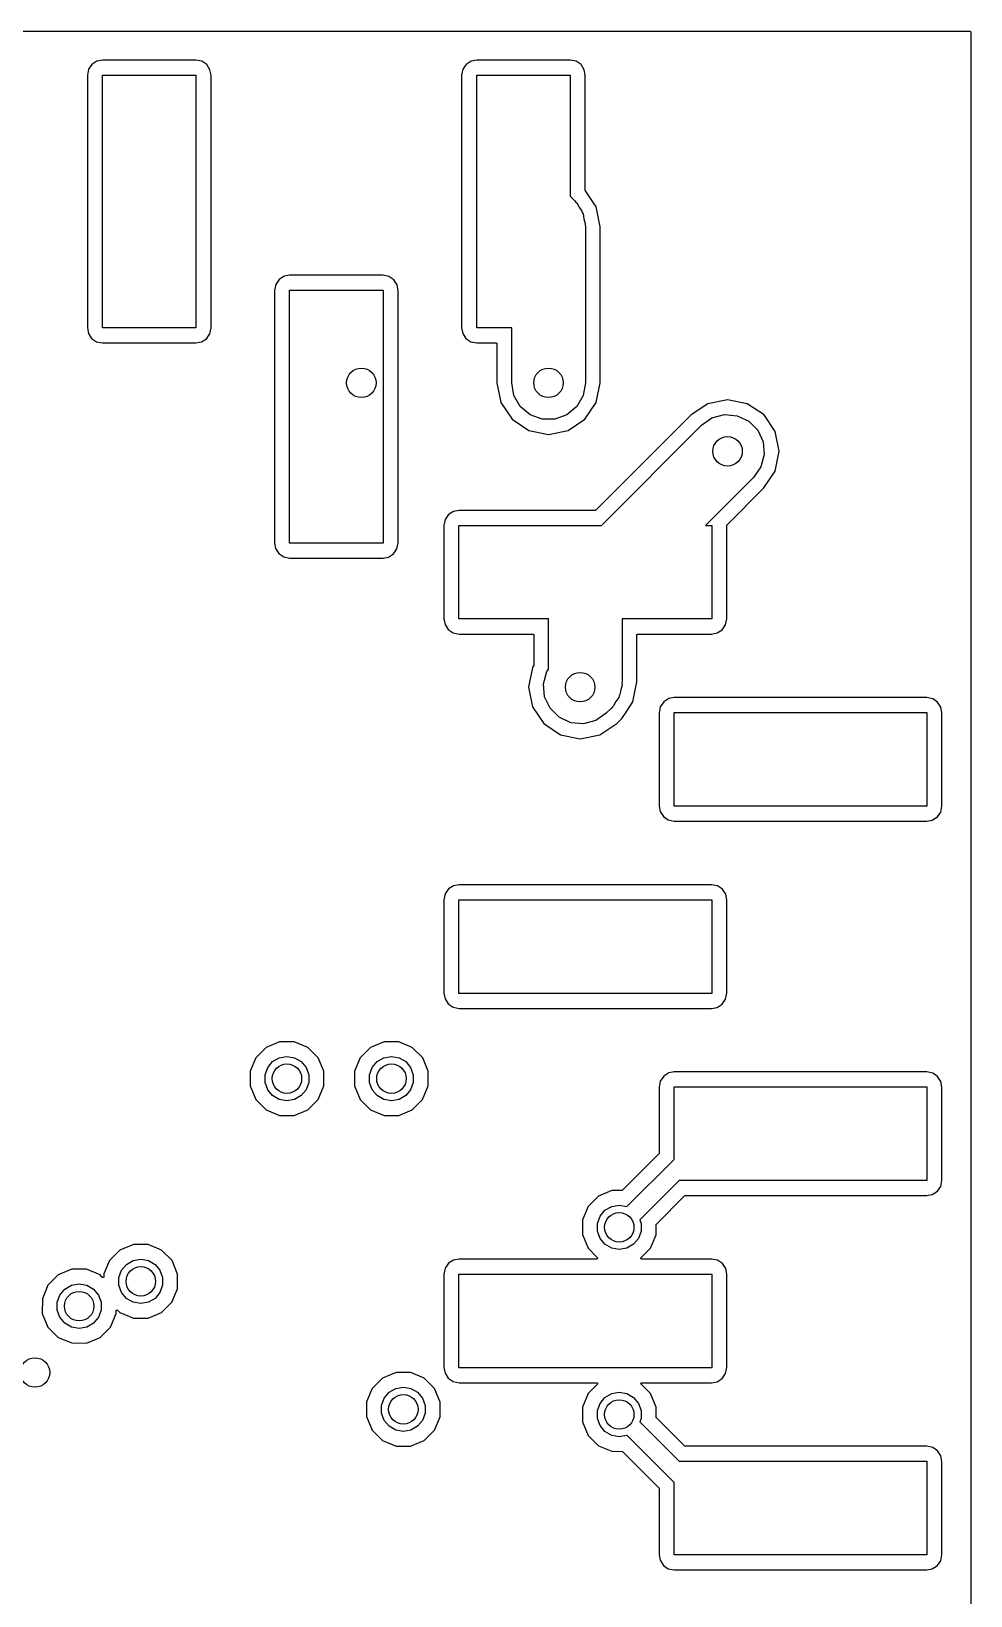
# Model space of a CAD drawing. Extents: x -2.5 to 32.5, y -2.5 to 32.5.
# Drawn here: x 19.75 to 32.5, y 11.27 to 32.5 of the extents above; entities that cross this region are included whole.
import ezdxf

# ---------------------------------------------------------------- set-up
doc = ezdxf.new("R2010")
doc.units = 0
doc.header["$MEASUREMENT"] = 0
doc.layers.add('BLACK', color=7, linetype='CONTINUOUS')

msp = doc.modelspace()

# ---------------------------------------------------------------- linework, layer by layer
at = {"layer": 'Black'}
for p, q in [((-2.4873, 32.5), (32.4873, 32.5)), ((32.4873, 32.5), (32.4884, 32.4998)), ((32.4884, 32.4998), (32.4895, 32.4998)), ((32.4895, 32.4998), (32.4905, 32.4994)), ((32.4905, 32.4994), (32.4916, 32.4992)), ((32.4916, 32.4992), (32.4926, 32.4987)), ((32.4926, 32.4987), (32.4936, 32.4983)), ((32.4936, 32.4983), (32.4945, 32.4976)), ((32.4945, 32.4976), (32.4955, 32.497)), ((32.4955, 32.497), (32.4962, 32.4962)), ((32.4962, 32.4962), (32.497, 32.4955)), ((32.497, 32.4955), (32.4976, 32.4945)), ((32.4976, 32.4945), (32.4983, 32.4936)), ((32.4983, 32.4936), (32.4987, 32.4926)), ((32.4987, 32.4926), (32.4992, 32.4916)), ((32.4992, 32.4916), (32.4994, 32.4905)), ((32.4994, 32.4905), (32.4998, 32.4895)), ((32.4998, 32.4895), (32.4998, 32.4884)), ((32.4998, 32.4884), (32.5, 32.4873)), ((32.5, 32.4873), (32.5, -2.4873)), ((20.641, 32.095), (20.5728, 32.0512)), ((20.7162, 32.1092), (20.641, 32.095)), ((21.9837, 32.1092), (20.7162, 32.1092)), ((22.0643, 32.0928), (21.9837, 32.1092)), ((22.1312, 32.0472), (22.0643, 32.0928)), ((25.721, 32.095), (25.6528, 32.0512)), ((25.7962, 32.1092), (25.721, 32.095)), ((27.0637, 32.1092), (25.7962, 32.1092)), ((27.1443, 32.0928), (27.0637, 32.1092)), ((27.2112, 32.0472), (27.1443, 32.0928)), ((20.5272, 31.9843), (20.5108, 31.9037)), ((20.5108, 31.9037), (20.5108, 28.4762)), ((20.5728, 32.0512), (20.5272, 31.9843)), ((20.715, 28.475), (20.715, 31.905)), ((20.715, 31.905), (21.985, 31.905)), ((21.985, 31.905), (21.985, 28.475)), ((22.175, 31.979), (22.1312, 32.0472)), ((22.1892, 31.9038), (22.175, 31.979)), ((22.1892, 28.985), (22.1892, 31.9038)), ((25.6072, 31.9843), (25.5908, 31.9037)), ((25.5908, 31.9037), (25.5908, 28.4762)), ((25.6528, 32.0512), (25.6072, 31.9843)), ((25.795, 28.475), (25.795, 31.905)), ((25.795, 31.905), (27.065, 31.905)), ((27.065, 31.905), (27.065, 30.2621)), ((27.255, 31.979), (27.2112, 32.0472)), ((27.2692, 31.9038), (27.255, 31.979)), ((27.2692, 30.3421), (27.2692, 31.9038)), ((27.065, 30.2621), (27.1236, 30.2036)), ((27.1236, 30.2036), (27.1362, 30.1855)), ((27.1362, 30.1855), (27.153, 30.1714)), ((27.153, 30.1714), (27.1857, 30.1148)), ((27.2694, 30.3406), (27.2692, 30.3421)), ((27.2695, 30.3391), (27.2694, 30.3406)), ((27.2698, 30.3385), (27.2695, 30.3391)), ((27.2699, 30.3378), (27.2698, 30.3385)), ((27.2707, 30.3365), (27.2699, 30.3378)), ((27.2713, 30.3351), (27.2707, 30.3365)), ((27.4165, 30.1178), (27.2713, 30.3351)), ((27.1857, 30.1148), (27.2232, 30.0613)), ((27.2232, 30.0613), (27.2288, 30.0401)), ((27.2288, 30.0401), (27.2398, 30.021)), ((27.2398, 30.021), (27.2512, 29.9567)), ((27.2512, 29.9567), (27.2681, 29.8936)), ((27.47, 29.8487), (27.4165, 30.1178)), ((27.2681, 29.8936), (27.2662, 29.8717)), ((27.2662, 29.8717), (27.27, 29.85)), ((27.27, 29.85), (27.27, 27.73)), ((27.47, 27.7312), (27.47, 29.8487)), ((23.1128, 29.1312), (23.0672, 29.0643)), ((23.181, 29.175), (23.1128, 29.1312)), ((23.2562, 29.1892), (23.181, 29.175)), ((24.5237, 29.1892), (23.2562, 29.1892)), ((24.6043, 29.1728), (24.5237, 29.1892)), ((24.6712, 29.1272), (24.6043, 29.1728)), ((24.715, 29.059), (24.6712, 29.1272)), ((22.1892, 28.4763), (22.1892, 28.985)), ((23.0672, 29.0643), (23.0508, 28.9837)), ((23.0508, 28.9837), (23.0508, 25.5562)), ((23.255, 25.555), (23.255, 28.985)), ((23.255, 28.985), (24.525, 28.985)), ((24.525, 28.985), (24.525, 27.7866)), ((24.7292, 28.9838), (24.715, 29.059)), ((24.7292, 27.8338), (24.7292, 28.9838)), ((20.5108, 28.4762), (20.525, 28.401)), ((21.985, 28.475), (20.715, 28.475)), ((22.1728, 28.3957), (22.1892, 28.4763)), ((25.5908, 28.4762), (25.605, 28.401)), ((26.27, 28.475), (25.795, 28.475)), ((26.27, 27.73), (26.27, 28.475)), ((20.525, 28.401), (20.5688, 28.3328)), ((20.5688, 28.3328), (20.6357, 28.2872)), ((20.6357, 28.2872), (20.7163, 28.2708)), ((20.7163, 28.2708), (21.9838, 28.2708)), ((21.9838, 28.2708), (22.059, 28.285)), ((22.059, 28.285), (22.1272, 28.3288)), ((22.1272, 28.3288), (22.1728, 28.3957)), ((25.605, 28.401), (25.6488, 28.3328)), ((25.6488, 28.3328), (25.7157, 28.2872)), ((25.7157, 28.2872), (25.7963, 28.2708)), ((25.7963, 28.2708), (26.0573, 28.2708)), ((26.0573, 28.2708), (26.0584, 28.2706)), ((26.0584, 28.2706), (26.0595, 28.2706)), ((26.0595, 28.2706), (26.0605, 28.2703)), ((26.0605, 28.2703), (26.0616, 28.2701)), ((26.0616, 28.2701), (26.0626, 28.2695)), ((26.0626, 28.2695), (26.0636, 28.2691)), ((26.0636, 28.2691), (26.0645, 28.2684)), ((26.0645, 28.2684), (26.0655, 28.2679)), ((26.0655, 28.2679), (26.0662, 28.267)), ((26.0662, 28.267), (26.067, 28.2663)), ((26.067, 28.2663), (26.0676, 28.2653)), ((26.0676, 28.2653), (26.0683, 28.2645)), ((26.0683, 28.2645), (26.0687, 28.2634)), ((26.0687, 28.2634), (26.0692, 28.2625)), ((26.0692, 28.2625), (26.0694, 28.2614)), ((26.0694, 28.2614), (26.0698, 28.2603)), ((26.0698, 28.2603), (26.0698, 28.2592)), ((26.0698, 28.2592), (26.07, 28.2581)), ((26.07, 28.2581), (26.07, 27.7313)), ((24.7292, 27.8335), (24.7292, 27.8338)), ((24.7292, 27.8332), (24.7292, 27.8335)), ((24.7296, 27.8313), (24.7292, 27.8332)), ((24.7299, 27.8294), (24.7296, 27.8313)), ((24.7301, 27.8292), (24.7299, 27.8294)), ((24.7299, 27.63), (24.7301, 27.8291)), ((24.7301, 27.8291), (24.7301, 27.8292)), ((24.525, 27.7866), (24.5266, 27.7823)), ((24.5266, 27.6777), (24.525, 27.6734)), ((24.525, 27.6734), (24.525, 25.555)), ((24.5266, 27.7823), (24.5266, 27.6777)), ((24.7292, 27.6263), (24.7296, 27.6282)), ((24.7292, 27.6261), (24.7292, 27.6263)), ((24.7292, 27.6258), (24.7292, 27.6261)), ((24.7292, 25.795), (24.7292, 27.6258)), ((24.7296, 27.6282), (24.7299, 27.63)), ((26.07, 27.7313), (26.1235, 27.4622)), ((26.3002, 27.559), (26.27, 27.73)), ((27.27, 27.73), (27.2398, 27.559)), ((27.4165, 27.4622), (27.47, 27.7312)), ((26.1235, 27.4622), (26.2752, 27.2352)), ((26.387, 27.4086), (26.3002, 27.559)), ((26.52, 27.297), (26.387, 27.4086)), ((27.153, 27.4086), (27.02, 27.297)), ((27.2398, 27.559), (27.153, 27.4086)), ((27.2648, 27.2352), (27.4165, 27.4622)), ((28.9322, 27.4465), (28.7041, 27.2941)), ((29.2, 27.4998), (28.9322, 27.4465)), ((29.4678, 27.4465), (29.2, 27.4998)), ((29.6948, 27.2948), (29.4678, 27.4465)), ((26.2752, 27.2352), (26.5022, 27.0835)), ((26.6832, 27.2376), (26.52, 27.297)), ((26.8568, 27.2376), (26.6832, 27.2376)), ((27.02, 27.297), (26.8568, 27.2376)), ((27.0378, 27.0835), (27.2648, 27.2352)), ((28.7041, 27.2941), (27.4129, 26.0029)), ((28.8464, 27.1536), (28.9887, 27.2532)), ((28.9887, 27.2532), (29.1564, 27.2981)), ((29.1564, 27.2981), (29.3294, 27.283)), ((29.3294, 27.283), (29.4868, 27.2096)), ((29.4868, 27.2096), (29.6096, 27.0868)), ((29.8465, 27.0678), (29.6948, 27.2948)), ((26.5022, 27.0835), (26.77, 27.0302)), ((26.77, 27.0302), (27.0378, 27.0835)), ((27.4879, 25.795), (28.8464, 27.1536)), ((29.6096, 27.0868), (29.683, 26.9294)), ((29.8998, 26.8), (29.8465, 27.0678)), ((29.6981, 26.7564), (29.6532, 26.5887)), ((29.683, 26.9294), (29.6981, 26.7564)), ((29.8465, 26.5322), (29.8998, 26.8)), ((29.6532, 26.5887), (29.5536, 26.4464)), ((29.5536, 26.4464), (28.9021, 25.795)), ((29.6941, 26.3041), (29.8465, 26.5322)), ((29.1929, 25.8029), (29.6941, 26.3041)), ((25.4128, 25.9412), (25.3672, 25.8743)), ((25.481, 25.985), (25.4128, 25.9412)), ((25.5562, 25.9992), (25.481, 25.985)), ((27.404, 25.9992), (25.5562, 25.9992)), ((27.4045, 25.9993), (27.404, 25.9992)), ((27.4051, 25.9992), (27.4045, 25.9993)), ((27.4067, 25.9996), (27.4051, 25.9992)), ((27.4083, 25.9999), (27.4067, 25.9996)), ((27.4088, 26.0002), (27.4083, 25.9999)), ((27.4093, 26.0004), (27.4088, 26.0002)), ((27.4107, 26.0013), (27.4093, 26.0004)), ((27.4121, 26.0021), (27.4107, 26.0013)), ((27.4125, 26.0026), (27.4121, 26.0021)), ((27.4129, 26.0029), (27.4125, 26.0026)), ((24.7292, 25.5563), (24.7292, 25.795)), ((25.3672, 25.8743), (25.3508, 25.7937)), ((25.3508, 25.7937), (25.3508, 24.5262)), ((25.555, 24.525), (25.555, 25.795)), ((25.555, 25.795), (27.4879, 25.795)), ((28.9021, 25.795), (28.985, 25.795)), ((28.985, 25.795), (28.985, 24.525)), ((29.1892, 25.7951), (29.1896, 25.7967)), ((29.1893, 25.7945), (29.1892, 25.7951)), ((29.1892, 25.794), (29.1893, 25.7945)), ((29.1892, 24.5263), (29.1892, 25.794)), ((29.1896, 25.7967), (29.1899, 25.7983)), ((29.1899, 25.7983), (29.1902, 25.7988)), ((29.1902, 25.7988), (29.1904, 25.7993)), ((29.1904, 25.7993), (29.1913, 25.8007)), ((29.1913, 25.8007), (29.1921, 25.8021)), ((29.1921, 25.8021), (29.1926, 25.8025)), ((29.1926, 25.8025), (29.1929, 25.8029)), ((23.0508, 25.5562), (23.065, 25.481)), ((23.065, 25.481), (23.1088, 25.4128)), ((24.525, 25.555), (23.255, 25.555)), ((24.6672, 25.4088), (24.7128, 25.4757)), ((24.7128, 25.4757), (24.7292, 25.5563)), ((23.1088, 25.4128), (23.1757, 25.3672)), ((23.1757, 25.3672), (23.2563, 25.3508)), ((23.2563, 25.3508), (24.5238, 25.3508)), ((24.5238, 25.3508), (24.599, 25.365)), ((24.599, 25.365), (24.6672, 25.4088)), ((25.3508, 24.5262), (25.365, 24.451)), ((25.365, 24.451), (25.4088, 24.3828)), ((26.77, 24.525), (25.555, 24.525)), ((26.77, 23.8444), (26.77, 24.525)), ((28.985, 24.525), (27.77, 24.525)), ((27.77, 24.525), (27.77, 23.67)), ((29.1272, 24.3788), (29.1728, 24.4457)), ((29.1728, 24.4457), (29.1892, 24.5263)), ((25.4088, 24.3828), (25.4757, 24.3372)), ((25.4757, 24.3372), (25.5563, 24.3208)), ((25.5563, 24.3208), (26.5573, 24.3208)), ((26.5573, 24.3208), (26.5584, 24.3206)), ((26.5584, 24.3206), (26.5595, 24.3206)), ((26.5595, 24.3206), (26.5605, 24.3203)), ((26.5605, 24.3203), (26.5616, 24.3201)), ((26.5616, 24.3201), (26.5626, 24.3195)), ((26.5626, 24.3195), (26.5636, 24.3191)), ((26.5636, 24.3191), (26.5645, 24.3184)), ((26.5645, 24.3184), (26.5655, 24.3179)), ((26.5655, 24.3179), (26.5662, 24.317)), ((26.5662, 24.317), (26.567, 24.3163)), ((26.567, 24.3163), (26.5676, 24.3153)), ((26.5676, 24.3153), (26.5683, 24.3145)), ((26.5683, 24.3145), (26.5687, 24.3134)), ((26.5687, 24.3134), (26.5692, 24.3125)), ((26.5692, 24.3125), (26.5694, 24.3114)), ((26.5694, 24.3114), (26.5698, 24.3103)), ((26.5698, 24.3103), (26.5698, 24.3092)), ((26.5698, 24.3092), (26.57, 24.3081)), ((26.57, 24.3081), (26.57, 23.8963)), ((27.97, 24.3081), (27.9702, 24.3092)), ((27.97, 23.6713), (27.97, 24.3081)), ((27.9702, 24.3103), (27.9706, 24.3114)), ((27.9702, 24.3092), (27.9702, 24.3103)), ((27.9706, 24.3114), (27.9708, 24.3125)), ((27.9708, 24.3125), (27.9713, 24.3134)), ((27.9713, 24.3134), (27.9717, 24.3145)), ((27.9717, 24.3145), (27.9724, 24.3153)), ((27.9724, 24.3153), (27.973, 24.3163)), ((27.973, 24.3163), (27.9738, 24.317)), ((27.9738, 24.317), (27.9745, 24.3179)), ((27.9745, 24.3179), (27.9755, 24.3184)), ((27.9755, 24.3184), (27.9764, 24.3191)), ((27.9764, 24.3191), (27.9774, 24.3195)), ((27.9774, 24.3195), (27.9784, 24.3201)), ((27.9784, 24.3201), (27.9795, 24.3203)), ((27.9795, 24.3203), (27.9805, 24.3206)), ((27.9805, 24.3206), (27.9816, 24.3206)), ((27.9816, 24.3206), (27.9827, 24.3208)), ((27.9827, 24.3208), (28.9838, 24.3208)), ((28.9838, 24.3208), (29.059, 24.335)), ((29.059, 24.335), (29.1272, 24.3788)), ((26.5535, 23.8678), (26.5002, 23.6)), ((26.5679, 23.8893), (26.5535, 23.8678)), ((26.5685, 23.8906), (26.5679, 23.8893)), ((26.5692, 23.892), (26.5685, 23.8906)), ((26.5694, 23.8927), (26.5692, 23.892)), ((26.5696, 23.8933), (26.5694, 23.8927)), ((26.5697, 23.8948), (26.5696, 23.8933)), ((26.57, 23.8963), (26.5697, 23.8948)), ((26.7019, 23.6436), (26.7468, 23.8113)), ((26.7468, 23.8113), (26.77, 23.8444)), ((26.5002, 23.6), (26.5535, 23.3322)), ((26.717, 23.4706), (26.7019, 23.6436)), ((27.7681, 23.6264), (27.7512, 23.5633)), ((27.77, 23.67), (27.7662, 23.6483)), ((27.7662, 23.6483), (27.7681, 23.6264)), ((27.9165, 23.4022), (27.97, 23.6713)), ((26.7904, 23.3132), (26.717, 23.4706)), ((27.6857, 23.4052), (27.653, 23.3486)), ((27.7232, 23.4587), (27.6857, 23.4052)), ((27.7288, 23.4799), (27.7232, 23.4587)), ((27.7398, 23.499), (27.7288, 23.4799)), ((27.7512, 23.5633), (27.7398, 23.499)), ((27.8228, 23.2621), (27.9165, 23.4022)), ((28.3328, 23.4012), (28.2872, 23.3343)), ((28.401, 23.445), (28.3328, 23.4012)), ((28.4762, 23.4592), (28.401, 23.445)), ((31.9037, 23.4592), (28.4762, 23.4592)), ((31.9843, 23.4428), (31.9037, 23.4592)), ((32.0512, 23.3972), (31.9843, 23.4428)), ((32.095, 23.329), (32.0512, 23.3972)), ((26.5535, 23.3322), (26.7052, 23.1052)), ((26.9132, 23.1904), (26.7904, 23.3132)), ((27.0706, 23.117), (26.9132, 23.1904)), ((27.4113, 23.1468), (27.2436, 23.1019)), ((27.5536, 23.2464), (27.4113, 23.1468)), ((27.6236, 23.3164), (27.5536, 23.2464)), ((27.6362, 23.3345), (27.6236, 23.3164)), ((27.653, 23.3486), (27.6362, 23.3345)), ((27.6959, 23.1059), (27.7641, 23.1741)), ((27.7641, 23.1741), (27.8228, 23.2621)), ((28.2872, 23.3343), (28.2708, 23.2537)), ((28.2708, 23.2537), (28.2708, 21.9862)), ((28.475, 21.985), (28.475, 23.255)), ((28.475, 23.255), (31.905, 23.255)), ((31.905, 23.255), (31.905, 21.985)), ((32.1092, 23.2538), (32.095, 23.329)), ((32.1092, 21.9863), (32.1092, 23.2538)), ((26.7052, 23.1052), (26.9322, 22.9535)), ((26.9322, 22.9535), (27.2, 22.9002)), ((27.2436, 23.1019), (27.0706, 23.117)), ((27.2, 22.9002), (27.4678, 22.9535)), ((27.4678, 22.9535), (27.6959, 23.1059)), ((28.2708, 21.9862), (28.285, 21.911)), ((28.285, 21.911), (28.3288, 21.8428)), ((31.905, 21.985), (28.475, 21.985)), ((32.0472, 21.8388), (32.0928, 21.9057)), ((32.0928, 21.9057), (32.1092, 21.9863)), ((28.3288, 21.8428), (28.3957, 21.7972)), ((28.3957, 21.7972), (28.4763, 21.7808)), ((28.4763, 21.7808), (31.9038, 21.7808)), ((31.9038, 21.7808), (31.979, 21.795)), ((31.979, 21.795), (32.0472, 21.8388)), ((25.4128, 20.8612), (25.3672, 20.7943)), ((25.481, 20.905), (25.4128, 20.8612)), ((25.5562, 20.9192), (25.481, 20.905)), ((28.9837, 20.9192), (25.5562, 20.9192)), ((29.0643, 20.9028), (28.9837, 20.9192)), ((29.1312, 20.8572), (29.0643, 20.9028)), ((29.175, 20.789), (29.1312, 20.8572)), ((25.3672, 20.7943), (25.3508, 20.7137)), ((25.3508, 20.7137), (25.3508, 19.4462)), ((25.555, 19.445), (25.555, 20.715)), ((25.555, 20.715), (28.985, 20.715)), ((28.985, 20.715), (28.985, 19.445)), ((29.1892, 20.7138), (29.175, 20.789)), ((29.1892, 19.4463), (29.1892, 20.7138)), ((25.3508, 19.4462), (25.365, 19.371)), ((25.365, 19.371), (25.4088, 19.3028)), ((28.985, 19.445), (25.555, 19.445)), ((29.1272, 19.2988), (29.1728, 19.3657)), ((29.1728, 19.3657), (29.1892, 19.4463)), ((25.4088, 19.3028), (25.4757, 19.2572)), ((25.4757, 19.2572), (25.5563, 19.2408)), ((25.5563, 19.2408), (28.9838, 19.2408)), ((28.9838, 19.2408), (29.059, 19.255)), ((29.059, 19.255), (29.1272, 19.2988)), ((22.9367, 18.7121), (22.7959, 18.5716)), ((23.1205, 18.7881), (22.9367, 18.7121)), ((23.3194, 18.7879), (23.1205, 18.7881)), ((23.5031, 18.7116), (23.3194, 18.7879)), ((23.6436, 18.5709), (23.5031, 18.7116)), ((24.3551, 18.7121), (24.2144, 18.5716)), ((24.539, 18.7881), (24.3551, 18.7121)), ((24.7379, 18.7879), (24.539, 18.7881)), ((24.9216, 18.7116), (24.7379, 18.7879)), ((25.0621, 18.5709), (24.9216, 18.7116)), ((22.7959, 18.5716), (22.7196, 18.3879)), ((22.9587, 18.4386), (23.0259, 18.5187)), ((23.0259, 18.5187), (23.1165, 18.571)), ((23.1165, 18.571), (23.2195, 18.5891)), ((23.2195, 18.5891), (23.3225, 18.571)), ((23.3225, 18.571), (23.4131, 18.5187)), ((23.4131, 18.5187), (23.4803, 18.4386)), ((23.7196, 18.387), (23.6436, 18.5709)), ((24.2144, 18.5716), (24.1381, 18.3879)), ((24.3772, 18.4386), (24.4444, 18.5187)), ((24.4444, 18.5187), (24.535, 18.571)), ((24.535, 18.571), (24.638, 18.5891)), ((24.638, 18.5891), (24.741, 18.571)), ((24.741, 18.571), (24.8316, 18.5187)), ((24.8316, 18.5187), (24.8988, 18.4386)), ((25.1381, 18.387), (25.0621, 18.5709)), ((22.7196, 18.3879), (22.7194, 18.189)), ((22.9229, 18.3403), (22.9587, 18.4386)), ((22.9229, 18.2357), (22.9229, 18.3403)), ((23.4803, 18.4386), (23.5161, 18.3403)), ((23.5161, 18.3403), (23.5161, 18.2357)), ((23.7194, 18.1881), (23.7196, 18.387)), ((24.1381, 18.3879), (24.1379, 18.189)), ((24.3414, 18.3403), (24.3772, 18.4386)), ((24.3414, 18.2357), (24.3414, 18.3403)), ((24.8988, 18.4386), (24.9346, 18.3403)), ((24.9346, 18.3403), (24.9346, 18.2357)), ((25.1379, 18.1881), (25.1381, 18.387)), ((28.3328, 18.3212), (28.2872, 18.2543)), ((28.401, 18.365), (28.3328, 18.3212)), ((28.4762, 18.3792), (28.401, 18.365)), ((31.9037, 18.3792), (28.4762, 18.3792)), ((31.9843, 18.3628), (31.9037, 18.3792)), ((32.0512, 18.3172), (31.9843, 18.3628)), ((32.095, 18.249), (32.0512, 18.3172)), ((22.7194, 18.189), (22.7954, 18.0051)), ((22.9587, 18.1374), (22.9229, 18.2357)), ((23.0259, 18.0573), (22.9587, 18.1374)), ((23.1165, 18.005), (23.0259, 18.0573)), ((23.4131, 18.0573), (23.3225, 18.005)), ((23.4803, 18.1374), (23.4131, 18.0573)), ((23.5161, 18.2357), (23.4803, 18.1374)), ((23.6431, 18.0044), (23.7194, 18.1881)), ((24.1379, 18.189), (24.2139, 18.0051)), ((24.3772, 18.1374), (24.3414, 18.2357)), ((24.4444, 18.0573), (24.3772, 18.1374)), ((24.535, 18.005), (24.4444, 18.0573)), ((24.8316, 18.0573), (24.741, 18.005)), ((24.8988, 18.1374), (24.8316, 18.0573)), ((24.9346, 18.2357), (24.8988, 18.1374)), ((25.0616, 18.0044), (25.1379, 18.1881)), ((28.2872, 18.2543), (28.2708, 18.1737)), ((28.2708, 18.1737), (28.2708, 17.2757)), ((28.475, 17.1918), (28.475, 18.175)), ((28.475, 18.175), (31.905, 18.175)), ((31.905, 18.175), (31.905, 16.905)), ((32.1092, 18.1738), (32.095, 18.249)), ((32.1092, 16.9063), (32.1092, 18.1738)), ((22.7954, 18.0051), (22.9359, 17.8644)), ((22.9359, 17.8644), (23.1196, 17.7881)), ((23.2195, 17.9869), (23.1165, 18.005)), ((23.3225, 18.005), (23.2195, 17.9869)), ((23.3185, 17.7879), (23.5024, 17.8639)), ((23.5024, 17.8639), (23.6431, 18.0044)), ((24.2139, 18.0051), (24.3544, 17.8644)), ((24.3544, 17.8644), (24.5381, 17.7881)), ((24.638, 17.9869), (24.535, 18.005)), ((24.741, 18.005), (24.638, 17.9869)), ((24.737, 17.7879), (24.9209, 17.8639)), ((24.9209, 17.8639), (25.0616, 18.0044)), ((23.1196, 17.7881), (23.3185, 17.7879)), ((24.5381, 17.7881), (24.737, 17.7879)), ((28.2671, 17.2667), (27.7741, 16.7737)), ((28.2674, 17.2672), (28.2671, 17.2667)), ((28.2679, 17.2675), (28.2674, 17.2672)), ((28.2687, 17.269), (28.2679, 17.2675)), ((28.2696, 17.2703), (28.2687, 17.269)), ((28.2698, 17.2709), (28.2696, 17.2703)), ((28.2701, 17.2714), (28.2698, 17.2709)), ((28.2704, 17.273), (28.2701, 17.2714)), ((28.2708, 17.2746), (28.2704, 17.273)), ((28.2708, 17.2757), (28.2707, 17.2752)), ((28.2707, 17.2752), (28.2708, 17.2746)), ((27.835, 16.5518), (28.475, 17.1918)), ((27.7705, 16.7712), (27.7699, 16.771)), ((27.7718, 16.7721), (27.7705, 16.7712)), ((27.7732, 16.7729), (27.7718, 16.7721)), ((27.7736, 16.7734), (27.7732, 16.7729)), ((27.7741, 16.7737), (27.7736, 16.7734)), ((28.5418, 16.905), (28.0086, 16.3718)), ((31.905, 16.905), (28.5418, 16.905)), ((32.0472, 16.7588), (32.0928, 16.8257)), ((32.0928, 16.8257), (32.1092, 16.9063)), ((27.4471, 16.6941), (27.3064, 16.5536)), ((27.631, 16.7701), (27.4471, 16.6941)), ((27.627, 16.553), (27.73, 16.5711)), ((27.7651, 16.77), (27.631, 16.7701)), ((27.73, 16.5711), (27.833, 16.553)), ((27.7656, 16.7701), (27.7651, 16.77)), ((27.7662, 16.77), (27.7656, 16.7701)), ((27.7678, 16.7704), (27.7662, 16.77)), ((27.7694, 16.7707), (27.7678, 16.7704)), ((27.7699, 16.771), (27.7694, 16.7707)), ((28.2337, 16.3141), (28.6167, 16.6971)), ((28.6167, 16.6971), (28.6172, 16.6974)), ((28.6172, 16.6974), (28.6175, 16.6979)), ((28.6175, 16.6979), (28.619, 16.6987)), ((28.619, 16.6987), (28.6203, 16.6996)), ((28.6203, 16.6996), (28.6209, 16.6998)), ((28.6209, 16.6998), (28.6214, 16.7001)), ((28.6214, 16.7001), (28.623, 16.7004)), ((28.623, 16.7004), (28.6246, 16.7008)), ((28.6246, 16.7008), (28.6252, 16.7007)), ((28.6252, 16.7007), (28.6257, 16.7008)), ((28.6257, 16.7008), (31.9038, 16.7008)), ((31.9038, 16.7008), (31.979, 16.715)), ((31.979, 16.715), (32.0472, 16.7588)), ((27.2301, 16.3699), (27.2299, 16.171)), ((27.3064, 16.5536), (27.2301, 16.3699)), ((27.4334, 16.3223), (27.4692, 16.4206)), ((27.4692, 16.4206), (27.5364, 16.5007)), ((27.5364, 16.5007), (27.627, 16.553)), ((27.833, 16.553), (27.835, 16.5518)), ((28.0086, 16.3718), (28.0266, 16.3223)), ((27.2299, 16.171), (27.3059, 15.9871)), ((27.4334, 16.2177), (27.4334, 16.3223)), ((27.4692, 16.1194), (27.4334, 16.2177)), ((28.0266, 16.2177), (27.9908, 16.1194)), ((28.0266, 16.3223), (28.0266, 16.2177)), ((28.1536, 15.9864), (28.2299, 16.1701)), ((28.2299, 16.1701), (28.23, 16.3052)), ((28.23, 16.3052), (28.2301, 16.3057)), ((28.2301, 16.3063), (28.2305, 16.3079)), ((28.2301, 16.3057), (28.2301, 16.3063)), ((28.2305, 16.3079), (28.2308, 16.3095)), ((28.2308, 16.3095), (28.2311, 16.31)), ((28.2311, 16.31), (28.2312, 16.3105)), ((28.2312, 16.3105), (28.2322, 16.3119)), ((28.2322, 16.3119), (28.233, 16.3133)), ((28.233, 16.3133), (28.2334, 16.3137)), ((28.2334, 16.3137), (28.2337, 16.3141)), ((20.9531, 15.9609), (20.8123, 15.8204)), ((21.1369, 16.0369), (20.9531, 15.9609)), ((21.3359, 16.0367), (21.1369, 16.0369)), ((21.5196, 15.9604), (21.3359, 16.0367)), ((21.6601, 15.8197), (21.5196, 15.9604)), ((27.3059, 15.9871), (27.432, 15.8608)), ((27.5364, 16.0393), (27.4692, 16.1194)), ((27.627, 15.987), (27.5364, 16.0393)), ((27.73, 15.9689), (27.627, 15.987)), ((27.833, 15.987), (27.73, 15.9689)), ((27.9236, 16.0393), (27.833, 15.987)), ((27.9908, 16.1194), (27.9236, 16.0393)), ((28.0279, 15.8609), (28.1536, 15.9864)), ((20.8123, 15.8204), (20.736, 15.6367)), ((20.9752, 15.6874), (21.0424, 15.7675)), ((21.0424, 15.7675), (21.133, 15.8198)), ((21.133, 15.8198), (21.236, 15.8379)), ((21.236, 15.8379), (21.339, 15.8198)), ((21.339, 15.8198), (21.4295, 15.7675)), ((21.4295, 15.7675), (21.4968, 15.6874)), ((21.736, 15.6358), (21.6601, 15.8197)), ((25.3672, 15.7143), (25.3508, 15.6337)), ((25.4128, 15.7812), (25.3672, 15.7143)), ((25.481, 15.825), (25.4128, 15.7812)), ((25.5562, 15.8392), (25.481, 15.825)), ((27.423, 15.8392), (25.5562, 15.8392)), ((27.4246, 15.8395), (27.423, 15.8392)), ((27.4262, 15.8396), (27.4246, 15.8395)), ((27.4268, 15.8398), (27.4262, 15.8396)), ((27.4273, 15.8399), (27.4268, 15.8398)), ((27.4287, 15.8408), (27.4273, 15.8399)), ((27.4302, 15.8415), (27.4287, 15.8408)), ((27.4306, 15.8419), (27.4302, 15.8415)), ((27.4311, 15.8421), (27.4306, 15.8419)), ((27.4322, 15.8434), (27.4311, 15.8421)), ((27.432, 15.8608), (27.4329, 15.8595)), ((27.4334, 15.8446), (27.4322, 15.8434)), ((27.4329, 15.8595), (27.434, 15.8582)), ((27.4336, 15.8451), (27.4334, 15.8446)), ((27.434, 15.8455), (27.4336, 15.8451)), ((27.434, 15.8582), (27.4342, 15.8577)), ((27.4345, 15.8471), (27.434, 15.8455)), ((27.4342, 15.8577), (27.4345, 15.8572)), ((27.4345, 15.8572), (27.4349, 15.8556)), ((27.4352, 15.8486), (27.4345, 15.8471)), ((27.4349, 15.8556), (27.4355, 15.8541)), ((27.4353, 15.8491), (27.4352, 15.8486)), ((27.4355, 15.8497), (27.4353, 15.8491)), ((27.4355, 15.8541), (27.4355, 15.8535)), ((27.4355, 15.8535), (27.4356, 15.853)), ((27.4356, 15.853), (27.4355, 15.8513)), ((27.4355, 15.8513), (27.4355, 15.8497)), ((28.0242, 15.853), (28.0243, 15.8535)), ((28.0243, 15.8513), (28.0242, 15.853)), ((28.0243, 15.8541), (28.0249, 15.8556)), ((28.0243, 15.8535), (28.0243, 15.8541)), ((28.0243, 15.8497), (28.0243, 15.8513)), ((28.0245, 15.8491), (28.0243, 15.8497)), ((28.0246, 15.8486), (28.0245, 15.8491)), ((28.0253, 15.8471), (28.0246, 15.8486)), ((28.0249, 15.8556), (28.0253, 15.8572)), ((28.0253, 15.8572), (28.0256, 15.8577)), ((28.0258, 15.8455), (28.0253, 15.8471)), ((28.0256, 15.8577), (28.0258, 15.8582)), ((28.0258, 15.8582), (28.0269, 15.8595)), ((28.0262, 15.8451), (28.0258, 15.8455)), ((28.0264, 15.8446), (28.0262, 15.8451)), ((28.0276, 15.8434), (28.0264, 15.8446)), ((28.0269, 15.8595), (28.0279, 15.8609)), ((28.0287, 15.8421), (28.0276, 15.8434)), ((28.0292, 15.8419), (28.0287, 15.8421)), ((28.0295, 15.8415), (28.0292, 15.8419)), ((28.0311, 15.8408), (28.0295, 15.8415)), ((28.0325, 15.8399), (28.0311, 15.8408)), ((28.033, 15.8398), (28.0325, 15.8399)), ((28.0335, 15.8396), (28.033, 15.8398)), ((28.0352, 15.8395), (28.0335, 15.8396)), ((28.0368, 15.8392), (28.0352, 15.8395)), ((28.9837, 15.8392), (28.0368, 15.8392)), ((29.0643, 15.8228), (28.9837, 15.8392)), ((29.1312, 15.7772), (29.0643, 15.8228)), ((29.175, 15.709), (29.1312, 15.7772)), ((20.1171, 15.6241), (19.9764, 15.4836)), ((20.301, 15.7001), (20.1171, 15.6241)), ((20.297, 15.483), (20.4, 15.5011)), ((20.4999, 15.6999), (20.301, 15.7001)), ((20.4, 15.5011), (20.503, 15.483)), ((20.6836, 15.6236), (20.4999, 15.6999)), ((20.7143, 15.5928), (20.6836, 15.6236)), ((20.7157, 15.5919), (20.7143, 15.5928)), ((20.717, 15.5908), (20.7157, 15.5919)), ((20.7175, 15.5906), (20.717, 15.5908)), ((20.7179, 15.5903), (20.7175, 15.5906)), ((20.7195, 15.5899), (20.7179, 15.5903)), ((20.7211, 15.5893), (20.7195, 15.5899)), ((20.7217, 15.5893), (20.7211, 15.5893)), ((20.7222, 15.5892), (20.7217, 15.5893)), ((20.7239, 15.5893), (20.7222, 15.5892)), ((20.7255, 15.5893), (20.7239, 15.5893)), ((20.726, 15.5895), (20.7255, 15.5893)), ((20.7266, 15.5895), (20.726, 15.5895)), ((20.7281, 15.5902), (20.7266, 15.5895)), ((20.7297, 15.5908), (20.7281, 15.5902)), ((20.7301, 15.5912), (20.7297, 15.5908)), ((20.7306, 15.5914), (20.7301, 15.5912)), ((20.7318, 15.5926), (20.7306, 15.5914)), ((20.733, 15.5936), (20.7318, 15.5926)), ((20.7333, 15.5941), (20.733, 15.5936)), ((20.7337, 15.5945), (20.7333, 15.5941)), ((20.7344, 15.596), (20.7337, 15.5945)), ((20.7352, 15.5975), (20.7344, 15.596)), ((20.7353, 15.598), (20.7352, 15.5975)), ((20.7356, 15.5985), (20.7353, 15.598)), ((20.7357, 15.6002), (20.7356, 15.5985)), ((20.736, 15.6018), (20.7357, 15.6002)), ((20.736, 15.6367), (20.736, 15.6018)), ((20.9394, 15.5891), (20.9752, 15.6874)), ((20.9394, 15.4845), (20.9394, 15.5891)), ((21.4968, 15.6874), (21.5325, 15.5891)), ((21.5325, 15.5891), (21.5325, 15.4845)), ((21.7359, 15.4369), (21.736, 15.635)), ((21.736, 15.635), (21.736, 15.6358)), ((25.3508, 15.6337), (25.3508, 14.3662)), ((25.555, 14.365), (25.555, 15.635)), ((25.555, 15.635), (28.985, 15.635)), ((28.985, 15.635), (28.985, 14.365)), ((29.1892, 15.6338), (29.175, 15.709)), ((29.1892, 14.3663), (29.1892, 15.6338)), ((19.9001, 15.2999), (19.8999, 15.101)), ((19.9764, 15.4836), (19.9001, 15.2999)), ((20.1034, 15.2523), (20.1392, 15.3506)), ((20.1392, 15.3506), (20.2064, 15.4307)), ((20.2064, 15.4307), (20.297, 15.483)), ((20.503, 15.483), (20.5936, 15.4307)), ((20.5936, 15.4307), (20.6608, 15.3506)), ((20.6608, 15.3506), (20.6966, 15.2523)), ((20.9752, 15.3862), (20.9394, 15.4845)), ((21.0424, 15.3061), (20.9752, 15.3862)), ((21.133, 15.2538), (21.0424, 15.3061)), ((21.4295, 15.3061), (21.339, 15.2538)), ((21.4968, 15.3862), (21.4295, 15.3061)), ((21.5325, 15.4845), (21.4968, 15.3862)), ((21.6596, 15.2532), (21.7359, 15.4369)), ((19.8999, 15.101), (19.9759, 14.9171)), ((20.1034, 15.1477), (20.1034, 15.2523)), ((20.1392, 15.0494), (20.1034, 15.1477)), ((20.6966, 15.1477), (20.6608, 15.0494)), ((20.6966, 15.2523), (20.6966, 15.1477)), ((20.8236, 14.9164), (20.8999, 15.1001)), ((20.8999, 15.135), (20.9002, 15.1366)), ((20.8999, 15.1001), (20.8999, 15.135)), ((20.9002, 15.1366), (20.9004, 15.1383)), ((20.9004, 15.1383), (20.9006, 15.1388)), ((20.9006, 15.1388), (20.9007, 15.1393)), ((20.9007, 15.1393), (20.9015, 15.1408)), ((20.9015, 15.1408), (20.9022, 15.1423)), ((20.9022, 15.1423), (20.9026, 15.1427)), ((20.9026, 15.1427), (20.9029, 15.1431)), ((20.9029, 15.1431), (20.9042, 15.1442)), ((20.9042, 15.1442), (20.9054, 15.1454)), ((20.9054, 15.1454), (20.9059, 15.1456)), ((20.9059, 15.1456), (20.9063, 15.146)), ((20.9063, 15.146), (20.9079, 15.1465)), ((20.9079, 15.1465), (20.9094, 15.1472)), ((20.9094, 15.1472), (20.9099, 15.1473)), ((20.9099, 15.1473), (20.9104, 15.1475)), ((20.9104, 15.1475), (20.9121, 15.1475)), ((20.9121, 15.1475), (20.9138, 15.1476)), ((20.9138, 15.1476), (20.9143, 15.1475)), ((20.9143, 15.1475), (20.9149, 15.1475)), ((20.9149, 15.1475), (20.9164, 15.1469)), ((20.9164, 15.1469), (20.918, 15.1465)), ((20.918, 15.1465), (20.9185, 15.1462)), ((20.9185, 15.1462), (20.919, 15.146)), ((20.919, 15.146), (20.9203, 15.1449)), ((20.9203, 15.1449), (20.9216, 15.1439)), ((20.9216, 15.1439), (20.9524, 15.1132)), ((20.9524, 15.1132), (21.1361, 15.0369)), ((21.236, 15.2356), (21.133, 15.2538)), ((21.339, 15.2538), (21.236, 15.2356)), ((21.335, 15.0367), (21.5188, 15.1127)), ((21.5188, 15.1127), (21.6596, 15.2532)), ((19.9759, 14.9171), (20.1164, 14.7764)), ((20.2064, 14.9693), (20.1392, 15.0494)), ((20.297, 14.917), (20.2064, 14.9693)), ((20.4, 14.8989), (20.297, 14.917)), ((20.503, 14.917), (20.4, 14.8989)), ((20.5936, 14.9693), (20.503, 14.917)), ((20.6608, 15.0494), (20.5936, 14.9693)), ((20.6829, 14.7759), (20.8236, 14.9164)), ((21.1361, 15.0369), (21.335, 15.0367)), ((20.1164, 14.7764), (20.3001, 14.7001)), ((20.3001, 14.7001), (20.499, 14.6999)), ((20.499, 14.6999), (20.6829, 14.7759)), ((24.5171, 14.2241), (24.3764, 14.0836)), ((24.701, 14.3001), (24.5171, 14.2241)), ((24.8999, 14.2999), (24.701, 14.3001)), ((25.0836, 14.2236), (24.8999, 14.2999)), ((25.2241, 14.0829), (25.0836, 14.2236)), ((25.3508, 14.3662), (25.365, 14.291)), ((25.365, 14.291), (25.4088, 14.2228)), ((28.985, 14.365), (25.555, 14.365)), ((29.1272, 14.2188), (29.1728, 14.2857)), ((29.1728, 14.2857), (29.1892, 14.3663)), ((24.3764, 14.0836), (24.3001, 13.8999)), ((24.5392, 13.9506), (24.6064, 14.0307)), ((24.6064, 14.0307), (24.697, 14.083)), ((24.697, 14.083), (24.8, 14.1011)), ((24.8, 14.1011), (24.903, 14.083)), ((24.903, 14.083), (24.9936, 14.0307)), ((24.9936, 14.0307), (25.0608, 13.9506)), ((25.3001, 13.899), (25.2241, 14.0829)), ((25.4088, 14.2228), (25.4757, 14.1772)), ((25.4757, 14.1772), (25.5563, 14.1608)), ((25.5563, 14.1608), (27.4232, 14.1608)), ((27.3064, 14.0136), (27.2301, 13.8299)), ((27.4321, 14.1391), (27.3064, 14.0136)), ((27.4232, 14.1608), (27.4248, 14.1605)), ((27.4248, 14.1605), (27.4265, 14.1604)), ((27.4265, 14.1604), (27.427, 14.1602)), ((27.427, 14.1602), (27.4275, 14.1601)), ((27.4275, 14.1601), (27.4289, 14.1592)), ((27.4289, 14.1592), (27.4305, 14.1585)), ((27.4305, 14.1585), (27.4308, 14.1581)), ((27.4308, 14.1581), (27.4313, 14.1579)), ((27.4313, 14.1579), (27.4324, 14.1566)), ((27.4331, 14.1405), (27.4321, 14.1391)), ((27.4324, 14.1566), (27.4336, 14.1554)), ((27.4342, 14.1418), (27.4331, 14.1405)), ((27.4336, 14.1554), (27.4338, 14.1549)), ((27.4338, 14.1549), (27.4342, 14.1545)), ((27.4342, 14.1545), (27.4347, 14.1529)), ((27.4344, 14.1423), (27.4342, 14.1418)), ((27.4347, 14.1428), (27.4344, 14.1423)), ((27.4347, 14.1529), (27.4354, 14.1514)), ((27.4351, 14.1444), (27.4347, 14.1428)), ((27.4357, 14.1459), (27.4351, 14.1444)), ((27.4354, 14.1514), (27.4355, 14.1509)), ((27.4355, 14.1509), (27.4357, 14.1503)), ((27.4357, 14.1503), (27.4357, 14.1487)), ((27.4357, 14.1487), (27.4358, 14.147)), ((27.4358, 14.147), (27.4357, 14.1465)), ((27.4357, 14.1465), (27.4357, 14.1459)), ((27.5364, 13.9607), (27.627, 14.013)), ((27.627, 14.013), (27.73, 14.0311)), ((27.73, 14.0311), (27.833, 14.013)), ((27.833, 14.013), (27.9236, 13.9607)), ((28.0244, 14.147), (28.0245, 14.1487)), ((28.0245, 14.1465), (28.0244, 14.147)), ((28.0245, 14.1503), (28.0247, 14.1509)), ((28.0245, 14.1487), (28.0245, 14.1503)), ((28.0245, 14.1459), (28.0245, 14.1465)), ((28.0251, 14.1444), (28.0245, 14.1459)), ((28.0247, 14.1509), (28.0248, 14.1514)), ((28.0248, 14.1514), (28.0255, 14.1529)), ((28.0255, 14.1428), (28.0251, 14.1444)), ((28.0255, 14.1529), (28.026, 14.1545)), ((28.0258, 14.1423), (28.0255, 14.1428)), ((28.026, 14.1418), (28.0258, 14.1423)), ((28.026, 14.1545), (28.0264, 14.1549)), ((28.0271, 14.1405), (28.026, 14.1418)), ((28.0264, 14.1549), (28.0266, 14.1554)), ((28.0266, 14.1554), (28.0278, 14.1566)), ((28.028, 14.1392), (28.0271, 14.1405)), ((28.0278, 14.1566), (28.0289, 14.1579)), ((28.1541, 14.0129), (28.028, 14.1392)), ((28.0289, 14.1579), (28.0294, 14.1581)), ((28.0294, 14.1581), (28.0298, 14.1585)), ((28.0298, 14.1585), (28.0313, 14.1592)), ((28.0313, 14.1592), (28.0327, 14.1601)), ((28.0327, 14.1601), (28.0332, 14.1602)), ((28.0332, 14.1602), (28.0338, 14.1604)), ((28.0338, 14.1604), (28.0354, 14.1605)), ((28.0354, 14.1605), (28.037, 14.1608)), ((28.037, 14.1608), (28.9838, 14.1608)), ((28.2301, 13.829), (28.1541, 14.0129)), ((28.9838, 14.1608), (29.059, 14.175)), ((29.059, 14.175), (29.1272, 14.2188)), ((24.3001, 13.8999), (24.2999, 13.701)), ((24.5034, 13.8523), (24.5392, 13.9506)), ((24.5034, 13.7477), (24.5034, 13.8523)), ((25.0608, 13.9506), (25.0966, 13.8523)), ((25.0966, 13.8523), (25.0966, 13.7477)), ((25.2999, 13.7001), (25.3001, 13.899)), ((27.2301, 13.8299), (27.2299, 13.631)), ((27.4334, 13.7823), (27.4692, 13.8806)), ((27.4692, 13.8806), (27.5364, 13.9607)), ((27.9236, 13.9607), (27.9908, 13.8806)), ((27.9908, 13.8806), (28.0266, 13.7823)), ((28.23, 13.6949), (28.2301, 13.829)), ((24.2999, 13.701), (24.3759, 13.5171)), ((24.5392, 13.6494), (24.5034, 13.7477)), ((24.6064, 13.5693), (24.5392, 13.6494)), ((25.0608, 13.6494), (24.9936, 13.5693)), ((25.0966, 13.7477), (25.0608, 13.6494)), ((25.2236, 13.5164), (25.2999, 13.7001)), ((27.2299, 13.631), (27.3059, 13.4471)), ((27.4334, 13.6777), (27.4334, 13.7823)), ((27.4692, 13.5794), (27.4334, 13.6777)), ((28.0266, 13.6777), (28.0086, 13.6282)), ((28.0086, 13.6282), (28.5418, 13.095)), ((28.0266, 13.7823), (28.0266, 13.6777)), ((28.2301, 13.6944), (28.23, 13.6949)), ((28.23, 13.6938), (28.2301, 13.6944)), ((28.2304, 13.6922), (28.23, 13.6938)), ((28.2307, 13.6906), (28.2304, 13.6922)), ((28.231, 13.6901), (28.2307, 13.6906)), ((28.2312, 13.6895), (28.231, 13.6901)), ((28.2321, 13.6882), (28.2312, 13.6895)), ((28.2329, 13.6868), (28.2321, 13.6882)), ((28.2334, 13.6864), (28.2329, 13.6868)), ((28.2337, 13.6859), (28.2334, 13.6864)), ((28.6167, 13.3029), (28.2337, 13.6859)), ((24.3759, 13.5171), (24.5164, 13.3764)), ((24.5164, 13.3764), (24.7001, 13.3001)), ((24.697, 13.517), (24.6064, 13.5693)), ((24.8, 13.4989), (24.697, 13.517)), ((24.903, 13.517), (24.8, 13.4989)), ((24.899, 13.2999), (25.0829, 13.3759)), ((24.9936, 13.5693), (24.903, 13.517)), ((25.0829, 13.3759), (25.2236, 13.5164)), ((27.3059, 13.4471), (27.4464, 13.3064)), ((27.5364, 13.4993), (27.4692, 13.5794)), ((27.627, 13.447), (27.5364, 13.4993)), ((27.73, 13.4289), (27.627, 13.447)), ((27.833, 13.447), (27.73, 13.4289)), ((27.835, 13.4482), (27.833, 13.447)), ((28.475, 12.8082), (27.835, 13.4482)), ((24.7001, 13.3001), (24.899, 13.2999)), ((27.4464, 13.3064), (27.6301, 13.2301)), ((27.6301, 13.2301), (27.7652, 13.23)), ((27.7652, 13.23), (27.7657, 13.2299)), ((27.7657, 13.2299), (27.7663, 13.2299)), ((27.7663, 13.2299), (27.7679, 13.2295)), ((27.7679, 13.2295), (27.7695, 13.2292)), ((27.7695, 13.2292), (27.77, 13.2289)), ((27.77, 13.2289), (27.7705, 13.2288)), ((27.7705, 13.2288), (27.7719, 13.2278)), ((27.7719, 13.2278), (27.7733, 13.227)), ((27.7733, 13.227), (27.7737, 13.2266)), ((27.7737, 13.2266), (27.7741, 13.2263)), ((27.7741, 13.2263), (28.2671, 12.7333)), ((28.6172, 13.3026), (28.6167, 13.3029)), ((28.6175, 13.3021), (28.6172, 13.3026)), ((28.619, 13.3013), (28.6175, 13.3021)), ((28.6203, 13.3004), (28.619, 13.3013)), ((28.6209, 13.3002), (28.6203, 13.3004)), ((28.6214, 13.2999), (28.6209, 13.3002)), ((28.623, 13.2996), (28.6214, 13.2999)), ((28.6246, 13.2992), (28.623, 13.2996)), ((28.6252, 13.2993), (28.6246, 13.2992)), ((28.6257, 13.2992), (28.6252, 13.2993)), ((31.9037, 13.2992), (28.6257, 13.2992)), ((31.9843, 13.2828), (31.9037, 13.2992)), ((32.0512, 13.2372), (31.9843, 13.2828)), ((32.095, 13.169), (32.0512, 13.2372)), ((32.1092, 13.0938), (32.095, 13.169)), ((28.5418, 13.095), (31.905, 13.095)), ((31.905, 13.095), (31.905, 11.825)), ((32.1092, 11.8263), (32.1092, 13.0938)), ((28.475, 11.825), (28.475, 12.8082)), ((28.2671, 12.7333), (28.2674, 12.7328)), ((28.2674, 12.7328), (28.2679, 12.7325)), ((28.2679, 12.7325), (28.2687, 12.731)), ((28.2687, 12.731), (28.2696, 12.7297)), ((28.2696, 12.7297), (28.2698, 12.7291)), ((28.2698, 12.7291), (28.2701, 12.7286)), ((28.2701, 12.7286), (28.2704, 12.727)), ((28.2704, 12.727), (28.2708, 12.7254)), ((28.2708, 12.7254), (28.2707, 12.7248)), ((28.2707, 12.7248), (28.2708, 12.7243)), ((28.2708, 12.7243), (28.2708, 11.8262)), ((28.2708, 11.8262), (28.285, 11.751)), ((28.285, 11.751), (28.3288, 11.6828)), ((28.3288, 11.6828), (28.3957, 11.6372)), ((31.905, 11.825), (28.475, 11.825)), ((31.979, 11.635), (32.0472, 11.6788)), ((32.0472, 11.6788), (32.0928, 11.7457)), ((32.0928, 11.7457), (32.1092, 11.8263)), ((28.3957, 11.6372), (28.4763, 11.6208)), ((28.4763, 11.6208), (31.9038, 11.6208)), ((31.9038, 11.6208), (31.979, 11.635))]:
    msp.add_line(p, q, dxfattribs=at)
for centre in [(24.23, 27.73), (26.77, 27.73), (29.2, 26.8), (27.2, 23.6), (23.2195, 18.288), (24.638, 18.288), (27.73, 16.27), (21.236, 15.5368), (20.4, 15.2), (19.8, 14.3), (24.8, 13.8), (27.73, 13.73)]:
    msp.add_circle(centre, 0.2, dxfattribs=at)

doc.saveas('drawing.dxf')
